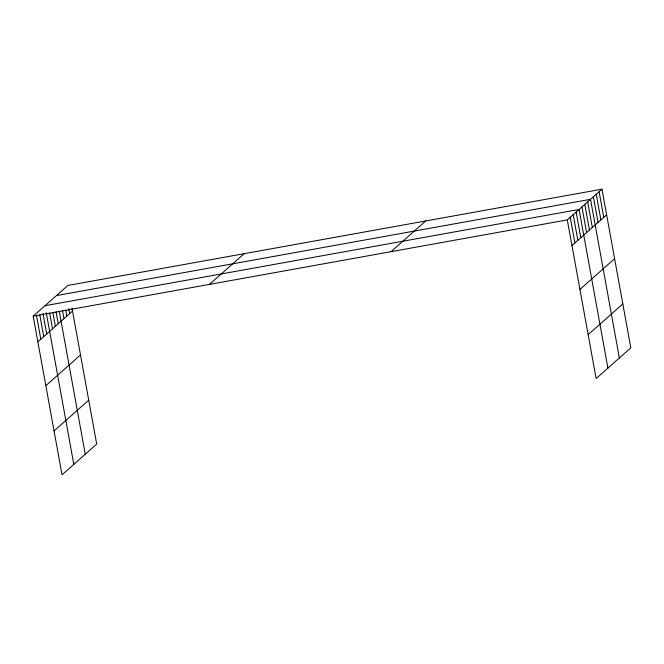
<?xml version="1.0" encoding="UTF-8"?>
<svg xmlns="http://www.w3.org/2000/svg" width="664" height="664" viewBox="0 0 664 664"><rect width="100%" height="100%" fill="white"/><g stroke="black" fill="none" stroke-linecap="round" stroke-linejoin="round"><path stroke-width="1" d="M71.994 308.121L96.703 444.1L62.034 474.818L33.2 316.164L67.877 285.445L601.966 189.182L630.8 347.836L596.123 378.555L567.297 219.9L601.966 189.182M37.856 341.794L72.534 311.076M45.833 385.693L80.51 354.974M209.45 284.399L244.128 253.673M54.058 430.919L88.727 400.201M391.046 251.664L425.715 220.946M571.953 245.539L606.622 214.812M579.929 289.429L614.607 258.711M588.146 334.656L622.824 303.938M56.432 295.58L590.528 199.316L619.354 357.971M44.986 305.722L579.083 209.459L607.917 368.113M33.2 316.164L567.297 219.9M599.111 191.713L603.767 217.352M596.247 194.253L600.903 219.884M593.384 196.785L598.04 222.415M587.665 201.856L592.321 227.486M584.801 204.387L589.466 230.018M581.946 206.919L586.602 232.558M576.136 212.065L580.793 237.704M573.19 214.679L577.846 240.31M570.243 217.294L574.899 242.924M68.774 308.677L69.67 313.607M65.736 310.229L66.815 316.147M62.516 310.793L63.951 318.678M59.295 311.358L85.266 454.234M56.083 311.914L58.233 323.75M52.863 312.478L55.369 326.281M49.642 313.043L52.506 328.813M46.239 312.619L73.82 464.377M42.936 313.259L46.704 333.959M39.815 314.885L43.749 336.573M36.503 315.524L40.803 339.188"/></g></svg>
